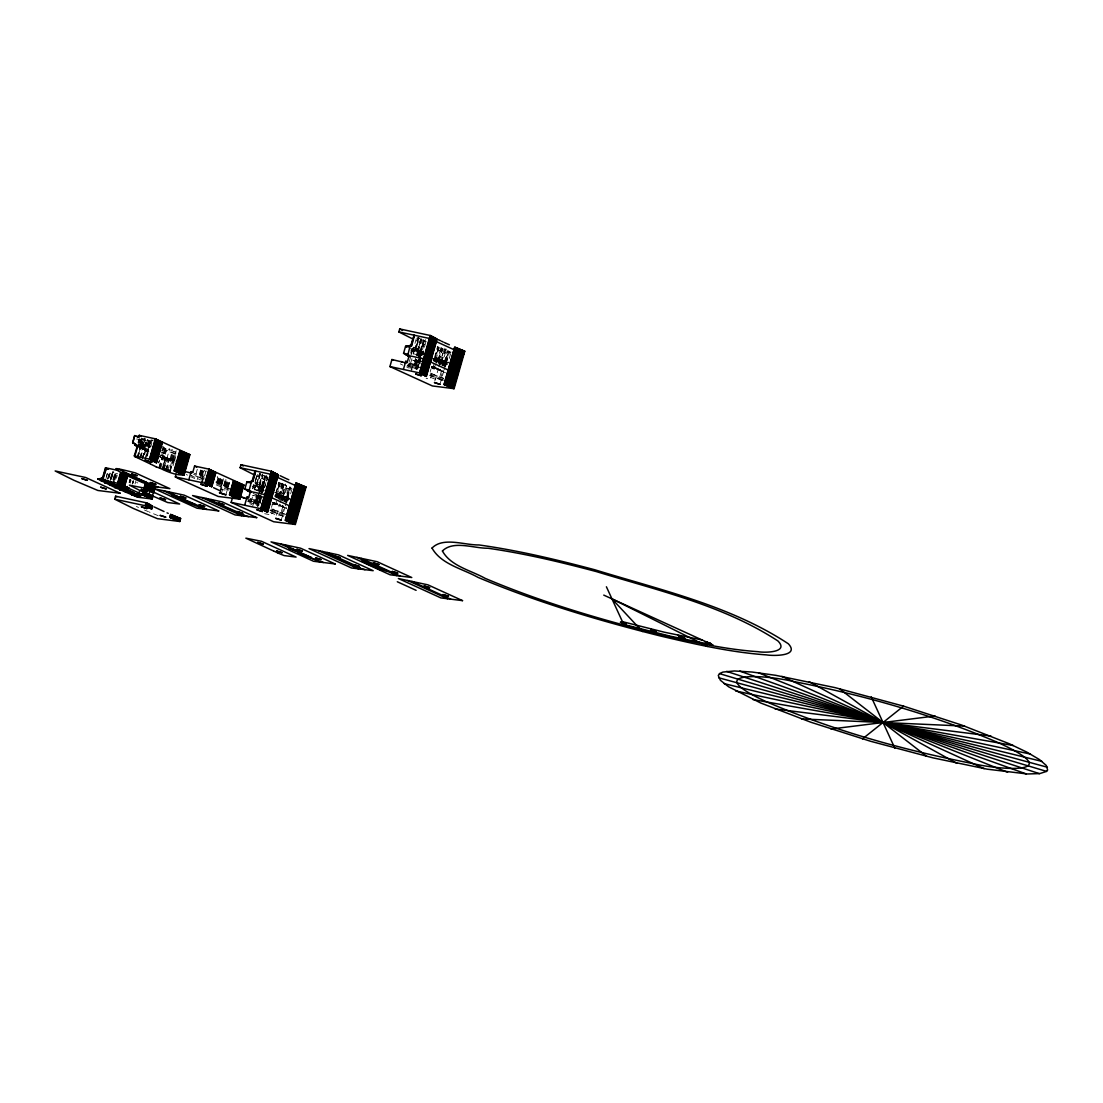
<?xml version="1.0" encoding="UTF-8"?>
<svg xmlns="http://www.w3.org/2000/svg" width="1103" height="1103" viewBox="0 0 1103 1103"><rect width="100%" height="100%" fill="white"/><g stroke="black" fill="none" stroke-linecap="round" stroke-linejoin="round"><path stroke-width="0.75" stroke-dasharray="5 3.75" d="M153.179 440.18L151.056 440.056L152.986 440.952M274.482 492.228L287.924 497.867L287.276 500.362L284.808 499.494M443.558 363.7L446.026 364.583L446.674 362.074L435.258 357.317L433.837 359.55L429.618 357.73M106.357 476.579L107.198 473.628M105.998 478.44L108.108 471.091M107.501 478.867L109.611 471.505M107.887 479.06L109.997 471.712M108.701 477.792L110.81 470.443M108.825 478.206L110.934 470.857M110.355 478.633L112.465 471.284M110.424 479.005L113.251 471.684L110.714 480.508M112.851 471.477L110.314 480.301L113.251 471.684M111.348 479.474L113.457 472.125L112.534 471.657M112.878 479.888L114.988 472.539L113.457 472.125M113.719 480.301L115.829 472.953L113.016 480.288L115.401 472.746M113.457 480.177L115.567 472.829M114.422 479.295L116.132 473.408L115.126 472.939M114.96 479.86L117.139 472.263M116.38 478.233L117.221 475.296M137.985 442.51L138.785 439.697M138.454 442.772L139.667 438.539M138.247 445.612L140.274 438.567L147.223 440.842L142.508 438.442L136.993 457.745M139.405 443.282L140.619 439.063M141.515 437.919L139.502 444.964L142.025 446.288L144.369 438.112M129.079 482.604L129.878 479.378M139.984 445.226L142.011 438.181M129.561 482.535L130.402 479.598M140.15 445.309L142.177 438.263M140.343 445.405L142.37 438.36M137.42 457.593L140.371 447.294L138.509 446.674M130.237 483.1L131.078 480.163L129.92 479.667M140.991 445.75L143.018 438.704M138.647 454.85L140.371 447.294M137.834 458.186L141.322 446.012L139.033 444.799M141.212 447.101L143.528 438.966M145.113 446.37L141.846 445.667L143.721 439.132M132.25 483.693L133.091 480.756M139.378 458.614L142.88 446.812L141.322 446.012M132.346 483.996L133.187 481.06M143.073 446.825L144.879 438.387L142.549 446.55L144.686 447.639M133.477 480.908L132.636 483.859L133.628 480.977M140.577 457.538L143.1 448.714L137.006 444.799L140.784 447.887L148.464 451.692L139.447 447.418M140.701 457.952L145.417 438.649M144.148 447.363L146.161 440.318M144.755 447.666L147.03 439.463M142.232 458.379L144.755 449.555L143.225 449.128M147.54 439.725L145.196 447.887L148.312 449.307M135.062 483.886L135.931 480.839M142.356 458.448L145.389 448.08L142.88 446.812M142.632 458.586L144.755 449.555M148.133 440.014L151.58 441.696L150.091 446.88L146.644 445.212L147.581 439.739M144.314 454.381L145.169 449.762M144.521 454.822L146.327 448.535L145.389 448.08M147.209 445.488L148.698 440.29M147.774 445.764L149.263 440.566M148.34 446.039L149.829 440.855M144.796 459.648L147.319 450.824L137.103 446.26M146.244 455.649L148.036 449.362L146.327 448.535M148.919 446.315L150.408 441.131M145.251 460.268L151.083 439.945M146.906 455.649L148.174 451.237L137.82 446.536M149.498 446.605L150.987 441.407M143.114 449.169L148.478 451.706L147.223 456.118L149.002 449.831L148.036 449.362M150.684 447.17L151.8 443.268M161.934 450.81L163.051 446.908L162.375 446.618M159.88 468.196L162.83 457.897L160.321 457.083L158.639 462.97L160.831 455.208L175.529 461.33L159.742 456.545M162.624 451.099L163.74 447.211L163.051 446.908M161.272 452.933L164.719 453.471L162.941 452.699L164.43 447.515L163.74 447.211M158.846 467.755L161.796 457.455M159.163 467.893L162.113 457.593M163.63 453.002L165.119 447.804L164.43 447.515M159.425 468.265L162.913 456.09M164.333 453.305L165.822 448.108L165.119 447.804M169.255 458.71L163.864 456.435L166.208 448.273M160.611 468.775L164.099 456.601M173.033 465.687L173.888 462.75L166.87 459.868L164.361 457.58L166.388 450.534L162.444 448.866L176.549 453.829L174.536 460.875M162.486 467.658L165.009 458.834L160.307 457.083M165.464 459.027L162.513 469.326L165.009 458.834M162.72 469.657L166.208 457.497M163.134 469.575L165.56 459.069M164.375 467.258L169.752 448.494M163.92 470.168L167.408 458.007M165.409 470.54L168.359 460.241L159.604 456.628L162.83 457.897M165.946 470.76L168.359 460.241M166.539 469.602L169.614 458.917L175.308 461.178M166.512 470.995L168.897 460.461M169.986 459.013L172.013 451.968M170.731 459.317L173.074 451.155L165.822 448.108M167.821 470.126L170.882 459.441M171.489 459.634L173.833 451.472L173.074 451.155M170.069 467.534L171.765 461.647L162.568 456.697M172.247 459.937L174.591 451.775L173.833 451.472M169.807 470.705L172.33 461.881M172.619 460.957L175.349 452.078L174.591 451.775M170.027 471.036L173.102 460.337M169.931 472.401L176.273 450.479M173.764 460.558L176.108 452.395L175.349 452.078M197.299 469.244L196.017 473.697L204.22 476.923L202.414 483.472M197.203 479.543L197.988 476.827L191.177 475.627L200.567 479.915M199.312 474.414L200.594 469.947M199.795 474.662L201.077 470.195M200.277 474.91L201.559 470.443M200.774 475.172L202.042 470.705M201.27 475.421L202.966 469.464M201.766 475.683L203.476 469.726M202.276 475.931L203.986 469.975M201.849 479.584L204.551 470.168M201.256 482.962L203.131 476.427M201.711 483.197L203.586 476.661M205.999 470.981L204.717 475.448L206.068 471.022M227.949 482.521L226.405 487.554L228.804 487.857L215.981 482.397L217.691 476.455M216.615 482.687L218.325 476.73M217.263 482.962L218.959 477.006L220.903 477.861L219.194 483.817M217.898 483.252L219.607 477.296M218.546 483.528L220.255 477.571M219.855 484.093L221.565 478.15M220.517 484.382L222.227 478.426L223.564 479.005L219.98 491.483M221.179 484.672L222.889 478.716M220.641 488.16L223.344 478.743M220.517 491.773L222.379 485.237M221.289 493.868L225.329 479.75L226.28 480.15L224.571 486.106M223.895 485.816L225.591 479.86M225.274 486.395L226.984 480.439M225.963 486.685L227.673 480.729M227.37 487.278L229.079 481.322M225.881 494.806L229.479 482.245M228.087 487.567L229.369 483.1M252.518 488.629L253.318 485.803M253.014 488.891L253.731 484.396L262.156 488.726L265.644 476.565L264.679 476.096L260.708 490.27M255.11 481.005L256.806 475.117M255.055 482.673L257.164 475.31M260.349 473.587L257.399 483.886L254.49 485.899L259.095 488.146L262.693 486.85L265.671 476.565L267.615 477.185L264.458 487.691L255.11 483.059L258.074 472.773M257.426 490.835L254.393 489.401L255.248 486.437M258.957 503.161L250.174 498.79L251.842 499.149L253.125 494.682M254.49 489.925L255.896 485.017L252.739 483.321M257.399 483.886L256.627 483.486L259.577 473.201M256.103 485.72L259.591 473.559M256.999 483.693L259.95 473.394M260.473 474.014L256.985 486.175L258.585 486.974C260.735 476.799 265.465 464.777 259.839 485.127L254.49 485.899L257.523 484.3L259.839 485.127M252.642 506.346L254.352 500.404L247.541 499.204M260.722 502.678L255.138 499.852L256.42 495.385M257.785 490.628L259.191 485.734L255.896 485.017M259.508 484.962L262.39 474.635M260.446 497.949L256.682 496.129L256.889 495.385L261.852 497.77M259.825 490.89L258.378 490.187L258.984 487.085M255.62 500.1L257.33 494.144M258.267 490.876L259.191 485.734M256.985 496.281L256.089 494.985M259.522 487.443L263.01 475.269L262.073 474.814L262.79 474.841M256.103 500.348L257.812 494.392M258.75 491.138L259.674 485.982M256.599 500.61L258.888 491.91M259.246 491.386L260.156 486.23M258.116 496.833L259.453 492.186M257.096 500.859L259.302 495.164M259.743 491.635L260.653 486.492M261.59 485.982C265.092 471.739 267.091 473.09 262.417 486.395L254.49 485.899L262.417 486.395M257.592 501.12L260.018 492.462M261.99 486.189L264.941 475.889M262.156 486.271L265.106 475.972M262.349 503.464L257.771 502.596L259.812 495.426M260.749 492.159L262.156 487.25L261.149 486.74M258.612 501.631L260.322 495.674M261.259 492.407L262.156 487.25M259.853 497.674L260.074 496.929L257.206 495.537M257.716 506.677L260.46 497.136M260.915 495.537L266.678 475.421M259.136 501.893L260.846 495.936M261.783 492.669L263.19 487.581L264.83 487.733M259.66 502.155L261.37 496.198M262.307 492.931L263.714 488.036L262.666 487.512M264.665 487.471L267.188 476.979M260.184 502.416L261.894 496.46M267.188 480.315L268.029 477.378M271.503 507.38L272.634 503.478M286.78 508.538L272.841 502.734L273.323 503.781L275.474 504.705L276.756 500.031M276.467 492.82L278.907 482.301L275.957 492.6L276.991 493.041L279.941 482.756L278.59 482.176M279.941 482.756L275.971 494.985L286.118 499.218M275.571 497.274L275.874 493.73M274.013 504.085L273.53 503.023M276.205 497.55L276.495 494.006M273.144 508.979L271.448 514.922L264.637 513.708M277.143 495.481L280.631 483.307L279.459 482.811M274.716 504.374L274.233 503.326M276.839 497.839L277.143 494.282M277.487 498.115L277.777 494.571M282.768 505.657L282.451 506.773L276.343 504.236L276.591 503.078L277.391 503.409M282.12 483.693L279.693 494.199L282.12 483.693L280.631 483.307M277.363 504.319L276.798 503.037M278.149 498.404L278.425 494.847M279.252 496.378C284.271 468.086 286.477 497.522 275.088 495.344L287.276 500.362L290.282 498.804L287.924 497.867L281.596 498.073L280.989 495.013L275.088 495.344M278.59 499.19L279.404 496.378L278.687 496.074M279.321 499.494L280.396 495.702L279.087 495.137M291.743 488.326C275.764 489.994 288.807 484.12 279.417 482.507M280.452 496.888L283.94 484.713L282.74 484.217M280.038 499.797L280.851 496.984L279.404 496.378M276.508 515.253L279.707 504.112M280.162 502.527L285.47 483.996M282.63 497.784L286.518 485.541L283.568 495.826L282.478 495.371L285.429 485.086L283.94 484.713M279.969 505.753L280.286 504.636L280.713 506.07M281.499 500.404L282.313 497.591L280.851 496.984M282.147 500.114C278.025 490.408 297.507 502.803 280.396 495.702M282.244 500.721L283.057 497.894L282.313 497.591M282.988 501.024L287.373 486.147L286.118 485.623M282.203 506.677L282.52 505.56M283.981 501.424L284.781 498.611L283.057 497.894M284.298 514.177L271.131 508.69L281.003 512.84L283.03 505.767M284.243 501.534L284.781 498.611M282.947 506.98L283.278 505.863L283.705 507.297M284.491 501.644L285.043 498.721M286.435 497.012L289.951 486.947L287.001 497.246L285.884 496.791L288.834 486.492L287.373 486.147M285.236 501.948L289.951 486.947M281.003 512.84L282.244 512.992L283.94 507.049L282.713 506.884M285.346 502.141L286.284 498.873L288.683 499.176L283.085 496.846M286.008 502.251L286.808 499.438L286.049 499.135M281.237 520.106L284.891 507.366M285.346 505.781L290.682 487.168M289.606 487.057L290.875 487.567L287.387 499.728L285.291 498.818M286.766 502.568L287.58 499.756L286.808 499.438M286.008 508.221L286.325 507.104M290.64 493.799L292.336 487.912L290.875 487.567M410.757 352.574L411.971 348.341M410.854 354.242L412.467 348.603L413.473 349.141M409.351 361.508L410.633 357.041M411.35 354.504L412.977 348.879M423.69 354.242L413.322 349.141L416.81 336.98M420.726 357.207L413.142 353.608L413.997 350.644M410.592 363.356L412.301 357.4M413.239 354.132L414.645 349.237L411.488 347.528M419.099 337.808C415.293 351.885 414.066 350.864 418.327 337.408M414.838 349.927L418.327 337.766L419.223 338.221L415.734 350.382L417.334 351.181L420.822 339.021L424.117 340.317L421.167 350.602L413.239 350.106L409.516 348.19L416.148 348.093M415.748 347.9L418.699 337.601M411.391 370.553L413.101 364.61L409.02 363.893M421.539 339.048C418.009 353.346 416.245 351.954 420.753 338.649M418.933 366.623L413.887 364.059L415.597 358.103M416.534 354.835L417.94 349.941L414.645 349.237M418.258 349.168L421.139 338.842M414.37 364.307L416.079 358.351M417.017 355.083L417.94 349.941M415.734 360.488L415.955 359.743L420.601 361.977L420.381 362.735L411.433 359.55L420.533 363.866M418.258 351.65L421.746 339.49M414.852 364.555L416.562 358.613M417.499 355.345L418.423 350.189M416.3 360.764L416.507 360.019M415.348 364.817L417.058 358.861M417.996 355.593L418.906 350.437M416.865 361.039L417.086 360.295M415.845 365.065L417.554 359.123M418.492 355.855L419.388 350.699M421.167 350.602L420.326 350.202L423.276 339.903M416.341 365.327L418.768 356.683M418.988 356.104L424.117 340.317M420.739 350.396L423.69 340.11M420.905 350.478L423.855 340.193M419.347 356.958L416.52 366.803L418.892 367.933M419.498 356.366L420.905 351.471L419.885 350.947M417.361 365.838L419.071 359.895L420.643 360.667L419.788 363.645M420.477 354.987L424.421 340.772L425.923 341.185L423.414 351.678M418.602 361.881L419.926 357.234M416.92 369.298L419.664 359.743M420.119 358.158L425.427 339.627M419.195 362.17L420.519 357.524M418.409 366.361L420.119 360.405M421.511 355.511L422.449 352.243L420.905 351.471M419.788 362.446L421.112 357.799M422.67 353.773L423.207 351.898L413.859 347.28L415.376 347.693M430.253 371.587L430.997 368.995M433.672 361.205L434.61 357.937L447.418 363.383L445.033 363.094L444.095 366.348M435.009 368.416L434.761 367.037L434.224 368.912L432.059 367.988L431.59 366.941L435.478 367.506L433.548 366.665M435.216 357.027L437.657 346.521L434.706 356.807L435.74 357.248L438.691 346.962L437.339 346.383M439.518 364.307L440.318 361.494L434.72 359.192L438.691 346.962M434.306 361.481L435.244 358.213M432.762 368.292L434.099 363.645M434.954 361.756L435.878 358.489M431.893 373.186L430.184 379.129L426.103 378.412M435.878 359.688L439.366 347.528L438.208 347.018M433.465 368.595L432.279 367.244M435.588 362.046L436.526 358.778M434.168 368.885L435.506 364.252M435.919 362.97L437.174 359.054M440.869 347.9C443.737 348.093 440.262 360.226 437.919 358.185L440.869 347.9L439.366 347.528M441.186 370.98L435.092 368.443L435.547 367.244L432.762 366.679M437.822 359.344L436.623 363.094L437.353 360.24L438.87 360.888M437.988 360.584L441.379 348.121M435.809 368.747L436.126 367.63M438.815 358.572L441.765 348.272M436.526 369.05L436.857 367.933M438.208 363.177L439.146 359.909M450.493 352.533L441.49 351.374L442.455 348.451L438.167 346.714M441.917 348.341L442.689 348.92L439.201 361.095L447.087 364.266L446.288 367.092M437.257 369.353L437.574 368.237L437.988 369.657M438.787 364.004L439.601 361.191M434.803 381.059L438.456 368.319M438.911 366.734L444.219 348.203M444.178 349.293L445.254 349.748L442.303 360.033L441.214 359.578L444.178 349.293L442.689 348.92M440.249 364.624L441.062 361.798L446.136 363.949L449.624 351.774L448.356 351.264L443.985 366.155M441.379 362.005L445.254 349.748M440.897 364.321L441.834 361.067L440.731 360.364L446.37 362.032L441.917 361.053M439.449 370.277L439.78 369.147M440.194 370.58L440.524 369.464L440.952 370.884M441.738 365.231L446.122 350.354L448.7 351.154L445.75 361.453L440.345 362.28L433.837 359.55L436.416 357.813L437.919 358.185M442.482 365.534L443.282 362.722M442.73 365.644L443.53 362.818M434.816 375.006L429.88 372.897L439.739 377.047L441.448 371.091L445.088 371.559M442.992 365.741L443.792 362.928M443.227 365.851L444.04 363.025M445.75 361.453L444.619 360.998L447.57 350.699M445.171 361.219L448.121 350.933M445.529 372.745L442.455 371.504L442.772 370.387M439.739 377.047L440.979 377.212L442.689 371.256M443.213 371.821L443.544 370.691M444.743 366.472L445.557 363.645M439.987 384.313L443.64 371.573L431.314 366.513M444.095 369.988L449.431 351.388M445.515 366.775L446.315 363.962M450.658 353.594L448.121 362.418L440.345 362.28L439.739 359.22L433.837 359.55L438.966 358.64M169.462 460.696L167.766 458.862L172.564 462.212L173.074 461.013L167.766 458.862L166.87 459.868L160.169 456.725L166.084 459.289M287.001 497.246L281.596 498.073L283.568 495.826M446.026 364.583L440.345 362.28L442.303 360.033M421.443 351.057L417.844 352.367L423.207 351.898L423.111 354.835L413.239 350.106L415.376 348.065M440.345 362.28L443.144 360.64L444.619 360.998M281.596 498.073L284.409 496.433L285.884 496.791M420.326 350.202L413.239 350.106L416.272 348.507L417.803 348.934M172.564 462.212L171.765 461.647M413.239 350.106L418.589 349.334M264.458 487.691L259.095 488.146L264.362 490.614M144.865 449.941L145.582 449.969M143.1 448.714L139.612 446.632M139.957 447.446L140.757 447.501M444.316 380.149L434.43 378.908L428.846 376.661M220.2 489.401L228.445 490.435M171.958 459.482L174.384 459.786L170.193 458.035M136.565 439.008L139.998 439.504L151.98 445.295M432.459 366.692L434.761 367.037M431.921 368.554L434.224 368.912M274.868 502.651L272.565 502.292L276.536 503.974M272.027 504.168L275.474 504.705M407.131 365.52L417.265 368.623M247.003 501.065L253.814 502.265L258.516 504.416M269.918 510.372L272.606 510.841L269.477 509.421M416.948 360.212L422.807 361.729M421.098 367.685L416.52 366.803L409.434 363.259M253.152 493.468L262.583 497.232M413.142 353.608L419.719 355.662M254.393 489.401L258.378 490.187M256.682 496.129L252.697 495.344L260.267 498.942M423.028 351.829L421.939 351.788L423.125 352.477M161.92 450.617L166.112 451.472L162.169 449.803M274.371 496.074L284.022 499.176M413.887 364.059L408.923 362.997L419.498 368.154M251.842 499.149L255.138 499.852M449.624 351.774L451.086 352.119M287.924 497.867L289.386 498.211M439.739 359.22L441.214 359.578M280.989 495.013L282.478 495.371M277.68 493.606L279.169 493.979M421.47 351.071L422.973 351.471M262.721 486.864L264.224 487.264M116.132 473.408L117.635 473.821M255.11 483.059L256.627 483.486M164.361 457.58L166.87 459.868M446.784 349.334L445.405 348.879M225.495 479.805L226.336 480.067M171.654 449.514L172.482 449.776M441.228 379.763L430.018 375.158M441.49 351.374L437.312 349.692M446.674 362.074L448.976 362.997M282.74 487.168L278.563 485.485M174.591 453.884L166.388 450.534M284.381 507.173L278.121 504.636M158.17 515.666L149.153 511.985M443.82 378.701L435.547 375.31M442.717 379.515L430.253 374.317M442.4 380.618L429.246 375.117M287.58 499.756L288.352 500.059M229.245 489.056L215.306 483.252M228.914 490.173L214.975 484.369M283.981 515.308L270.125 509.503M283.664 516.397L270.497 510.91M445.033 363.094L447.473 364.073M440.979 377.212L443.434 378.191M286.284 498.873L288.738 499.866M226.405 487.554L231.299 489.539M282.244 512.992L285.911 514.481M442.772 363.383L433.038 360.254M442.455 371.504L431.59 366.941M270.111 512.44L275.681 514.701L282.478 515.556L270.538 510.634M444.867 349.83L446.108 350.34M136.579 482.466L137.806 482.976M148.367 511.654L144.479 510.013M433.672 367.837L435.092 368.443M283.181 484.134L280.231 494.434M274.937 503.63L276.343 504.236M431.37 367.685L432.059 367.988M426.378 341.778L420.56 339.214M267.629 477.558L260.418 474.373M162.941 452.699L161.562 452.106M424.779 344.426L416.258 340.606M432.693 358.31L434.72 359.192M266.03 480.219L256.172 475.779M431.687 366.954L434.389 368.14M272.937 502.747L275.64 503.933M138.537 507.435L136.4 506.484M161.686 454.339L164.195 455.47M422.215 355.58L410.771 350.23M420.464 361.687L416.451 359.868M263.465 491.373L252.036 486.023M261.714 497.481L256.406 495.068M149.002 451.872L145.679 450.369L148.657 451.761M412.039 369.436L410.633 368.802M150.077 445.46L138.289 439.876M419.168 338.58L417.113 337.642M422.683 353.567L417.734 351.305M433.644 358.572L436.774 360.005M418.23 360.846L420.105 361.701L415.638 359.592M413.101 364.61L419.361 367.464M407.862 364.128L417.251 368.416M407.324 365.989L415.155 369.56M259.233 487.209L263.934 489.36M259.481 496.64L261.356 497.494L260.074 496.929M254.352 500.404L260.611 503.258M250.671 500.624L258.502 504.195M197.988 476.827L204.248 479.695M248.575 501.782L257.978 506.07M251.884 504.595L249.829 503.644M160.762 455.015L163.864 456.435M159.963 456.739L165.671 459.372M409.254 368.168L406.566 366.913M194.679 478.523L191.329 476.965M148.767 450.575L139.461 446.053L142.342 448.687L138.702 445.653L141.57 448.287L139.778 446.812L140.784 447.887M159.673 456.697L162.375 457.966M142.494 448.88L148.478 451.706M159.701 456.642L163.561 458.476M148.464 451.692L138.854 447.129L148.464 451.692L140.04 447.708M204.317 478.288L194.349 473.339M203.986 479.405L193.521 474.207M418.313 359.619L421.332 361.053M417.968 368.774L408.606 364.114M262.748 492.296L260.391 491.166M258.047 494.695L262.597 496.846M259.219 504.567L250.877 500.431M258.902 505.67L248.547 500.472M417.058 369.588L408.289 365.217M149.581 447.708L142.053 444.137L146.644 445.212M423.414 340.303L424.393 340.772M257.771 502.596L250.684 499.052M402.719 365.079L400.265 363.866M423.511 352.767L422.449 352.243M187.51 475.131L186.283 474.524M409.875 366.003L407.972 365.065M251.126 501.796L248.671 500.569M415.555 350.216L413.983 349.403M256.82 485.996L255.248 485.196M412.467 348.7L413.322 349.141M138.785 444.013L141.846 445.667M173.074 461.013L173.888 462.75"/><path stroke-width="1.5" d="M153.041 495.992L152.173 499.025L137.737 497.219L114.822 487.471L114.919 484.534L134.014 492.683M138.385 494.709C144.893 497.039 135.738 497.798 133.091 494.64L133.628 492.765L132.057 494.916C134.166 494.241 145.431 494.778 137.737 497.219L138.385 494.709L132.057 494.916L131.45 491.855L125.549 492.2C130.554 488.243 122.323 489.056 119.924 489.76L122.13 484.231M133.091 494.64L101.242 479.75L101.779 477.875L103.282 478.302L106.233 468.017L105.419 467.962L102.469 478.247L97.891 479.033L114.822 487.471L120.723 487.209M102.4 479.998L105.888 467.837L118.049 470.429M104.964 472.815L106.233 468.403L105.419 467.962M105.033 481.777L105.571 479.915M106.55 482.576L107.86 480.729L107.088 480.329M107.446 483.017L107.984 481.156L107.088 480.701L101.228 480.825L104.716 479.46M109.045 483.817L110.3 481.983L107.984 481.156L104.95 482.742L112.878 483.238L107.984 481.156M109.969 484.286L110.507 482.411L114.684 484.12M111.637 485.099L112.175 483.238M112.616 485.568L114.023 480.77M114.381 486.409L114.919 484.534M115.401 486.892L115.939 485.017L117.456 485.417M152.173 499.025L117.594 483.252L120.641 472.608M117.856 483.404L120.916 472.746M118.283 483.624L121.33 472.98M117.235 487.733L117.773 485.858L114.822 487.471L115.939 485.017M118.71 483.859L121.757 473.215M114.698 499.19L115.553 496.212L146.065 502.747C155.137 505.657 153.965 512.178 145.21 505.712L114.698 499.19L133.463 508.511L157.439 518.686L179.789 521.498L180.644 518.52L170.579 514.384L169.738 517.348L179.789 521.498M119.138 484.093L122.626 471.919M118.297 488.215L119.675 483.404M119.579 484.327L122.626 473.683M120.02 484.562L123.067 473.918M120.461 484.796L123.522 474.152M136.096 444.495L132.65 442.62L134.676 435.588L139.598 436.871M132.856 442.744L134.676 435.588M120.916 485.03L123.977 474.387M120.186 489.084L124.86 473.104M121.84 485.499L124.887 474.855M121.302 489.567L125.356 475.103M122.778 485.982L125.825 475.338M123.26 486.23L126.307 475.586C111.596 467.107 110.19 466.583 135.311 472.87L169.89 488.657L154.585 486.602M125.163 485.582L124.308 488.519L123.315 488.091L127.231 474.304M123.26 490.449L124.308 488.519M123.812 488.298L127.714 474.552M124.46 486.823L127.948 474.662M138.895 436.485L139.226 435.368L155.344 438.829L189.909 454.684L184.077 475.021C174.453 475.421 164.898 470.443 160.183 468.292M139.102 436.609L139.226 435.368M137.255 447.708L134.731 456.532L135.572 456.587L134.304 455.897L137.461 445.722L132.65 442.62M124.405 490.945L124.942 489.07M126.418 489.442L127.259 486.506M126.431 491.828L126.969 489.953L119.924 489.76L121.84 487.705L123.315 488.091M127.59 492.324L128.968 487.512M129.699 493.22L130.678 491.276L128.127 490.449L125.549 492.2L130.237 491.345M130.912 493.73L131.45 491.855L132.925 492.228M134.318 495.15L134.856 493.275L132.057 494.916M136.579 496.06L137.461 494.089L136.331 493.634M137.847 496.584L139.226 491.773M162.348 442.51L156.516 462.846L149.512 459.165L155.344 438.829M149.718 459.275L155.551 438.953M150.063 459.468L155.895 439.132M150.477 459.703L156.309 439.366M150.904 459.923L156.736 439.601M151.332 460.158L157.164 439.835M151.773 460.392L157.591 440.056M142.108 494.889L145.596 482.714L153.027 485.803L151.276 491.883M142.287 494.957L145.775 482.797M152.2 460.627L158.032 440.29M152.655 460.861L158.487 440.524M142.935 495.233L146.423 483.059M153.096 461.095L158.929 440.773M143.569 495.495L147.057 483.335M153.551 461.33L159.383 441.007M144.217 495.771L147.705 483.61M154.02 461.564L159.838 441.241M154.475 461.812L160.307 441.476M144.865 496.047L145.748 493M146.616 489.966L148.353 483.886M154.944 462.047L160.776 441.724M145.527 496.322L149.015 484.148M155.426 462.295L161.245 441.958M146.189 496.584L147.057 493.551M147.926 490.504L149.677 484.424M155.895 462.529L161.727 442.206M156.378 462.777L162.21 442.441M146.851 496.86L147.719 493.827L140.109 490.587M148.588 490.78L150.339 484.7M147.512 497.136L148.381 494.103M149.25 491.056L151.001 484.975M145.21 505.712L146.065 502.747M145.486 505.863L146.327 502.899M148.188 497.412L151.676 485.251M145.899 506.098L146.754 503.12M146.327 506.318L147.182 503.354M148.85 497.687L149.732 494.654M150.601 491.607L152.352 485.527M146.754 506.553L147.609 503.588M149.539 497.963L150.408 494.93M147.195 506.787L148.05 503.823M147.637 507.022L148.491 504.057M150.215 498.239L151.083 495.206M151.966 492.159L153.703 486.078L142.535 482.549L126.335 475.434M148.092 507.256L148.933 504.292M150.904 498.515L151.773 495.481M152.641 492.434L154.392 486.354L152.986 485.968M148.533 507.49L149.388 504.526M149.002 507.738L149.843 504.76M151.594 498.79L155.082 486.63L153.786 486.285M149.457 507.973L150.311 504.995M153.924 492.944L155.082 486.63M149.925 508.207L150.78 505.243M150.394 508.455L151.249 505.477M150.877 508.69L151.731 505.726M151.359 508.938L152.214 505.96M151.842 509.172L152.697 506.208M179.899 450.548L174.067 470.884L184.077 475.021M174.357 471.009L180.189 450.672M175.005 471.271L180.823 450.948M175.639 471.546L181.471 451.224M176.287 471.822L182.105 451.485M175.336 476.91L188.834 479.805L191.177 471.643L192.86 472.001L194.569 466.045L208.963 469.133L243.901 485.044L239.847 499.163L218.187 496.447L177.955 478.33L175.336 476.91L176.135 474.097M176.935 472.084L182.753 451.761M177.583 472.36L183.415 452.037M178.231 472.635L184.063 452.299M178.893 472.911L184.725 452.575M179.568 473.187L185.387 452.85M180.23 473.463L186.062 453.126M180.906 473.725L186.738 453.402M181.581 474L187.413 453.678M169.917 517.431L170.758 514.453M182.257 474.29L188.089 453.953M170.551 517.693L171.406 514.729M182.946 474.566L188.778 454.229M171.186 517.969L172.04 514.991M183.636 474.841L189.454 454.505M171.834 518.245L172.688 515.266M172.482 518.507L173.336 515.542M173.143 518.782L173.998 515.818M173.805 519.058L174.66 516.08M174.467 519.334L175.322 516.356M175.129 519.61L175.984 516.631M175.804 519.885L176.659 516.907M176.48 520.161L177.321 517.183M177.156 520.437L178.01 517.459M177.831 520.713L178.686 517.734M178.521 520.988L179.375 518.01M179.21 521.264L180.065 518.286M215.83 472.704L211.776 486.823L204.91 483.252L208.963 469.133M205.186 483.39L209.225 469.271M205.599 483.624L209.653 469.506M206.027 483.859L210.08 469.74M206.468 484.093L210.508 469.975M206.895 484.327L210.949 470.209M207.336 484.562L211.39 470.443M207.791 484.796L211.831 470.678M208.246 485.03L212.286 470.912M208.701 485.265L212.741 471.146M209.156 485.499L213.21 471.381M209.625 485.747L213.679 471.629M210.094 485.982L214.147 471.863M210.576 486.23L214.63 472.112M211.059 486.464L215.113 472.346M211.542 486.713L215.595 472.594M233.478 480.77L229.438 494.889L239.847 499.163M229.617 494.957L233.657 480.839M230.251 495.233L234.305 481.115M230.899 495.495L234.939 481.377M231.533 495.771L235.587 481.653M254.2 474.855L240.109 467.713L240.964 464.735L271.476 471.271L278.342 474.841L267.602 512.261L260.749 508.69L231.161 502.361L232.375 498.129M232.195 496.047L236.235 481.928M232.843 496.309L236.897 482.19M233.505 496.584L237.559 482.466M234.167 496.86L238.22 482.742M234.829 497.136L238.882 483.017M235.504 497.412L239.558 483.293M236.18 497.687L240.22 483.569M236.855 497.963L240.909 483.845M237.545 498.239L241.585 484.12M238.22 498.515L242.274 484.396M238.91 498.79L242.963 484.672M239.489 499.025L243.542 484.906M250.257 491.979L244.811 489.098L246.838 482.052L250.781 482.907L251.319 481.032L252.821 481.459L255.344 472.635M244.659 505.243L247.003 497.081L248.685 497.439L250.726 490.918M249.388 490.876L247.113 490.545L250.864 492.421L248.713 491.125L249.03 489.994L244.811 489.098M248.961 491.262L251.057 482.962M252.821 481.459L252.008 481.404L254.958 471.105M249.443 491.524L249.03 489.994M252.477 481.28L255.772 471.174M260.749 508.69L271.476 471.271M261.011 508.841L271.738 471.408M261.439 509.062L272.165 471.643M261.866 509.296L272.593 471.877M262.293 509.531L273.02 472.112M262.735 509.765L273.461 472.346M263.176 510L273.902 472.58M263.617 510.234L274.344 472.815M264.072 510.468L274.799 473.049M264.527 510.703L275.254 473.284M264.996 510.937L275.722 473.518M265.465 511.185L276.191 473.766M265.933 511.42L276.66 474M266.402 511.668L277.143 474.249M266.885 511.902L277.625 474.483M267.381 512.15L278.108 474.731M285.443 520.395L296.004 482.907L285.263 520.326L295.328 524.463L306.055 487.043L296.169 482.976M286.077 520.671L296.817 483.252M286.725 520.933L297.452 483.514M287.373 521.209L298.1 483.79M288.021 521.485L298.748 484.065M288.683 521.76L299.409 484.341M289.331 522.022L300.071 484.603M289.992 522.298L300.733 484.879M290.668 522.574L301.395 485.155M291.33 522.85L302.07 485.43M292.005 523.125L302.746 485.706M292.695 523.401L303.422 485.982M293.37 523.677L304.097 486.258M294.06 523.953L304.786 486.533M294.749 524.228L305.476 486.809M412.936 339.062L398.859 331.92L399.713 328.942L430.225 335.477L437.078 339.048L426.351 376.481L419.485 372.897L389.911 366.568L391.923 359.523L406.635 363.066M408.992 356.186L403.56 353.305L405.573 346.259L409.53 347.114L410.068 345.239L411.571 345.666L406.18 346.397L410.757 345.611L414.176 335.188L411.226 345.487M403.408 369.45L405.752 361.288L407.434 361.646L409.268 355.249M408.124 355.083L405.849 354.752L409.613 356.627L407.462 355.331L407.779 354.215L403.56 353.305M407.71 355.469L409.792 347.169M408.179 355.731L407.779 354.215M411.571 346.052L414.094 336.842M419.485 372.897L430.225 335.477M419.76 373.048L430.487 335.629M420.188 373.269L430.915 335.85M420.601 373.503L431.342 336.084M421.043 373.738L431.769 336.318M421.47 373.972L432.211 336.553M421.925 374.207L432.652 336.787M422.366 374.441L433.093 337.022M422.821 374.675L433.548 337.256M423.276 374.91L434.003 337.49M423.731 375.158L434.472 337.739M424.2 375.392L434.94 337.973M424.683 375.627L435.409 338.207M425.151 375.875L435.878 338.456M425.634 376.123L436.361 338.69M426.13 376.357L436.857 338.938M444.192 384.602L454.739 347.114L444.013 384.533L454.078 388.67L464.804 351.25L454.919 347.183M444.826 384.878L455.553 347.459M445.474 385.154L456.201 347.735M446.122 385.416L456.849 347.996M446.77 385.692L457.497 348.272M447.418 385.967L458.159 348.548M448.08 386.243L458.807 348.824M448.742 386.505L459.468 349.086M449.417 386.781L460.144 349.361M450.079 387.056L460.806 349.637M450.755 387.332L461.481 349.913M451.43 387.608L462.171 350.189M452.12 387.884L462.846 350.464M452.809 388.159L463.536 350.74M453.498 388.449L464.225 351.016M110.507 482.411L104.95 482.742L107.088 480.701M719.501 673.63L1046.568 771.383L1047.643 770.032L1046.278 765.454L1039.467 759.581L1026.976 752.205L1009.383 743.78L961.54 725.016L903.715 706.182L835.081 687.638L775.616 675.298L752.177 672.044L734.35 670.969L722.892 672.085L719.652 673.519L718.26 675.505L720.411 680.303L728.669 686.824L760.767 703.025L810.967 722.272L870.598 741.271L932.959 757.858L987.282 769.191L1027.458 773.975L1039.771 773.589L1046.554 771.397M862.491 738.872L903.564 706.141M137.737 497.219L140.688 495.633M113.154 483.693L109.555 485.003L113.581 484.658M119.924 489.76L123.798 488.574M251.47 481.928L247.43 482.176L252.008 481.404M114.822 487.471L118.834 486.354L121.289 487.168M101.228 480.825L104.123 480.219M117.594 483.252L97.891 479.033L100.938 478.509M104.95 482.742L109.569 481.956M247.43 482.176L250.491 481.666M830.986 729.028L935.082 715.999M156.226 466.872L150.753 464.142M406.18 346.397L408.868 346.218M97.891 479.033L100.58 478.854M801.481 718.922L964.587 726.091M107.667 469.161L108.466 469.216L107.749 468.83M461.606 350.851L464.804 351.25M454.078 388.67L432.404 385.953L389.911 366.568M302.856 486.644L306.055 487.043M239.379 484.479L243.901 485.044M240.054 514.191L248.589 516.618M295.328 524.463L273.668 521.747L231.161 502.361M177.445 518.12L180.644 518.52M356.517 567.232L365.038 569.672M775.106 708.967L990.963 736.059M186.531 454.257L189.909 454.684M137.103 445.447L134.814 445.102L137.461 446.439M163.878 490.821L186.228 501.686L195.052 504.54M308.054 557.056L323.413 562.502M132.525 477.213L142.77 481.721L146.203 482.259L127.41 473.683L123.426 472.911L158.115 487.168M702.032 639.961L664.42 632.226L622.437 621.651M752.88 699.523L1013.188 745.504M172.261 495.192L176.246 495.964L206.95 509.462M288.724 548.232L292.709 549.018L311.446 557.566L288.958 548.356M137.916 445.736L134.814 445.102L137.82 446.536M606.402 586.782L623.719 624.436L670.679 636.266L713.062 644.993L603.755 595.11M398.859 331.92L429.37 338.442L463.949 354.228M407.462 355.331L423.538 358.778L458.117 374.551M240.109 467.713L270.621 474.235L305.2 490.022M134.304 455.897L149.512 459.165M184.849 471.477L191.577 473.159M248.713 491.125L264.789 494.571L299.368 510.344M188.834 479.805L204.91 483.252M239.365 496.64L247.403 498.597M206.068 498.418L243.694 514.646M361.122 558.297L347.624 555.402L390.117 574.787L411.777 577.517L377.198 561.73L361.122 558.297L400.003 576.028M322.517 551.472L309.019 548.591L351.512 567.976L373.186 570.692L338.607 554.919L322.517 551.472L361.412 569.217M325.688 553.182L330.652 554.244L360.143 567.687M735.646 690.961L1030.409 754.066M278.273 553.21L284.119 555.581L296.1 557.084L261.508 541.297L245.859 538.167L273.53 550.976M724.092 683.612L1041.977 761.401M718.632 677.766L1047.423 767.261M726.643 671.382L1039.412 773.644M739.81 671.093L1026.259 773.934M758.464 672.775L1007.59 772.238M396.915 575.642L356.931 557.401M244.907 516.149L209.239 500.128M450.755 599.15L411.874 581.419M241.86 515.777L201.877 497.536M447.666 598.764L407.655 580.509M358.323 568.831L318.326 550.59M203.862 509.062L191.605 504.016M320.325 562.116L280.3 543.862M278.246 553.196L273.902 551.128M159.88 468.196L156.226 466.872M168.249 513.378L167.022 512.854M194.997 504.526L172.509 495.302M181.526 499.576L191.191 503.837M297.975 552.617L307.654 556.891M449.376 344.784L446.439 343.474M147.733 493.827L167.67 502.527L179.637 504.03L145.058 488.257L129.396 485.127L140.081 490.573M164.03 511.53L154.186 506.939M288.848 479.791L286.559 478.743M998.973 742.981C933.207 714.758 863.842 695.18 793.664 681.53C761.346 673.974 699.771 671.313 767.068 702.032C832.613 730.172 901.744 749.682 971.674 763.359C1003.592 770.832 1066.946 774.154 998.987 742.995M445.874 343.212L444.178 342.44M781.917 676.373L984.138 768.639M397.314 581.764L416.107 590.339M219.993 490.725L213.541 487.691M301.381 553.127L284.519 544.758M136.083 477.806L119.234 469.437M184.918 500.086L168.07 491.717M285.994 478.495L280.107 475.71M443.075 341.93L441.462 341.172M150.284 463.922L134.731 456.532M440.4 340.675L438.346 339.669M707.478 646.441L611.958 598.86L639.768 628.696M330.652 554.244L327.494 552.534M214.203 501.189L211.045 499.494M138.123 437.45L137.103 436.912M402.526 330.473L400.954 329.632M243.253 465.976L240.964 464.735M402.705 362.322L401.244 361.522M194.569 466.045L196.679 467.176M243.956 498.115L242.495 497.315M406.58 346.811L405.614 346.287M392.958 360.088L391.923 359.523M247.83 482.604L246.865 482.066M140.867 436.278L139.433 435.478M116.794 496.888L115.553 496.212M413.708 335.326L414.521 335.767M400.444 329.342L399.713 328.942M135.628 436.112L134.883 435.699M809.257 681.751L956.811 763.276M677.683 635.176L685.735 639.616M133.229 442.744L137.682 446.232M405.752 361.288L406.001 361.426A142.163 17.813 16 0 0 407.434 362.198M247.003 497.081L247.251 497.219A142.163 17.813 16 0 0 248.685 497.991M191.177 471.643L191.412 471.781A142.163 17.813 16 0 0 192.86 472.553M839.424 688.686L926.644 756.327M650.811 628.986L655.568 632.681M642.787 631.564L637.203 625.566M871.273 696.931L894.795 748.096M442.413 550.99C450.644 566.101 470.898 570.361 485.127 578.344C540.539 601.783 598.391 618.99 656.685 633.618C690.106 641.491 723.802 649.322 758.147 651.694C764.889 652.921 789.431 652.549 777.973 640.995C723.485 605.368 658.133 590.546 596.544 571.644C560.779 562.13 524.683 553.472 488.009 548.246C473.945 548.467 453.333 540.056 442.413 550.99M432.031 548.053C440.924 564.281 462.736 568.817 478.054 577.393C536.968 602.224 598.46 620.506 660.421 635.99C695.359 644.221 730.586 652.328 766.475 654.892C773.493 656.023 799.978 656.313 788.383 643.807C730.296 605.575 660.352 589.898 594.558 569.699C556.463 559.593 518.024 550.397 478.95 544.951C464.501 545.227 443.158 536.623 432.031 548.053M145.251 460.268L151.773 462.254L145.251 460.268M163.92 468.83L170.441 470.802L163.92 468.83M620.451 622.23L625.925 623.94L620.451 622.23M81.884 478.633L87.358 480.343L81.884 478.633M415.707 374.027L421.194 375.737L415.707 374.027M131.533 474L137.006 475.71L131.533 474M100.676 487.195L106.15 488.919L100.676 487.195M434.513 382.603L439.987 384.313L434.513 382.603M113.816 484.382L119.289 486.092L113.816 484.382M150.325 482.576L155.799 484.286L150.325 482.576M141.281 489.374L146.754 491.097L141.281 489.374M132.608 492.958L138.082 494.668L132.608 492.958M200.691 484.231L207.074 486.23L200.691 484.231M160.073 497.949L165.547 499.659L160.073 497.949M141.432 506.842L146.906 508.552L141.432 506.842M180.368 496.281L185.842 497.991L180.368 496.281M219.483 492.807L225.881 494.806L219.483 492.807M160.225 515.418L165.698 517.128L160.225 515.418M199.16 504.857L204.648 506.567L199.16 504.857M218.366 502.996L223.84 504.705L218.366 502.996M237.159 511.571L242.632 513.281L237.159 511.571M256.971 509.82L262.445 511.53L256.971 509.82M275.764 518.382L281.237 520.106L275.764 518.382M257.73 542.428L263.203 544.137L257.73 542.428M276.522 551.004L282.01 552.713L276.522 551.004M296.831 549.335L302.305 551.045L296.831 549.335M315.623 557.911L321.097 559.621L315.623 557.911M334.829 556.05L340.303 557.76L334.829 556.05M353.622 564.626L359.095 566.335L353.622 564.626M373.421 562.861L378.894 564.571L373.421 562.861M392.213 571.437L397.687 573.146L392.213 571.437M424.172 585.983L429.646 587.692L424.172 585.983M442.965 594.558L448.438 596.268L442.965 594.558M650.673 630.047L656.106 631.771L650.673 630.047M679.283 636.624L684.715 638.347L679.283 636.624M705.203 641.712L710.635 643.435L705.203 641.712M120.241 493.275L97.891 490.477L73.915 480.288L55.15 470.967L85.662 477.502L120.241 493.275M218.725 510.937L197.065 508.221L154.572 488.822L184.146 495.15L218.725 510.937M256.723 517.652L235.063 514.922L192.57 495.537L222.144 501.865L256.723 517.652M335.188 563.978L313.528 561.262L271.021 541.876L300.609 548.205L335.188 563.978M462.529 600.639L440.869 597.909L398.376 578.524L427.95 584.852L462.529 600.639M368.25 562.365L361.439 561.165L380.232 569.741L387.043 570.94L368.25 562.365"/></g></svg>
